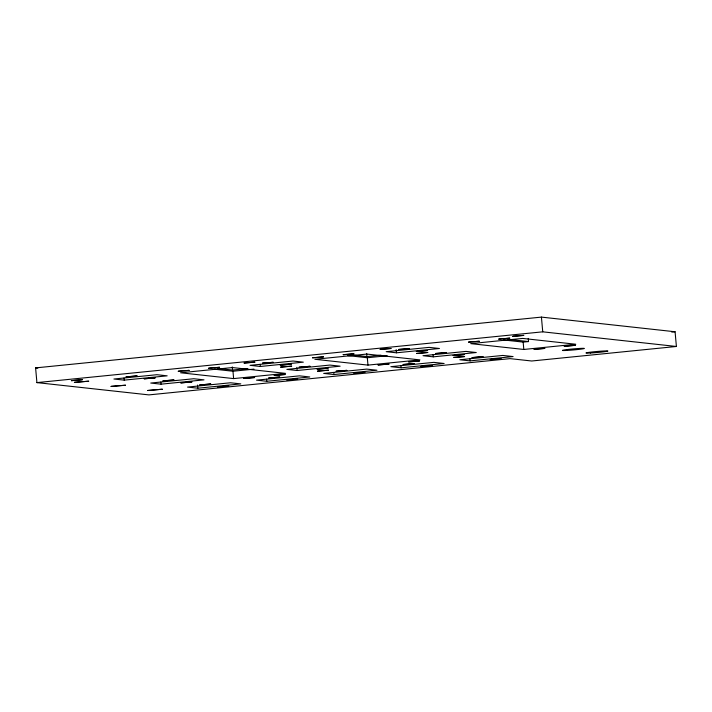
<?xml version="1.0" encoding="UTF-8"?>
<svg xmlns="http://www.w3.org/2000/svg" width="712" height="712" viewBox="0 0 712 712"><rect width="100%" height="100%" fill="white"/><g stroke="black" fill="none" stroke-linecap="round" stroke-linejoin="round"><path stroke-width="1.07" d="M35.6 367.89L541.423 317.107L675.083 331.765L676.4 346.477L531.722 361.002L510.068 358.634L148.915 394.893L36.917 382.611L35.6 367.89L37.798 368.131M36.917 382.611L542.74 331.828L676.4 346.477M124.191 380.137L167.178 375.829L156.907 374.699L113.911 379.015L124.191 380.137L124.004 378.036M260.325 366.475L303.321 362.159L293.041 361.029L250.054 365.345L260.325 366.475L260.138 364.375M396.468 352.805L439.455 348.488L429.185 347.367L386.189 351.683L396.468 352.805L396.183 349.654M217.418 368.407L232.566 370.062L247.74 368.54M351.772 354.914L366.911 356.578L381 355.163M214.552 369.217L232.966 371.237L253.97 369.127M347.812 355.608L367.312 357.744L387.212 355.751M503.66 339.962L523.16 342.098L528.527 341.564L528.251 338.405M671.772 332.095L675.083 331.765M161.001 384.177L203.997 379.861L193.717 378.731L150.73 383.047L161.001 384.177L160.814 382.077M297.144 370.507L340.131 366.19L329.861 365.069L286.865 369.386L297.144 370.507L296.86 367.356M433.279 356.846L476.275 352.529L465.995 351.399L423.008 355.715L433.279 356.846L433.092 354.736M233.625 378.597L285.574 373.382L232.486 367.561L180.545 372.776L233.625 378.597L232.966 371.237M367.971 365.105L419.92 359.889L366.831 354.069L314.891 359.284L367.971 365.105L367.312 357.744M523.809 349.458L575.759 344.243L522.679 338.423L470.73 343.638L523.809 349.458L523.16 342.098M197.82 388.209L240.816 383.893L230.537 382.771L187.55 387.088L197.82 388.209L197.535 385.058M266.786 381.285L309.773 376.977L299.503 375.847L256.507 380.163L266.786 381.285L266.6 379.185M333.955 374.548L376.951 370.231L366.671 369.101L323.684 373.417L333.955 374.548L333.768 372.447M401.132 367.801L444.119 363.485L433.848 362.363L390.861 366.671L401.132 367.801L400.945 365.701M470.098 360.877L513.085 356.561L502.814 355.439L459.818 359.756L470.098 360.877L469.911 358.777M507.985 339.312L528.527 341.564M541.423 317.107L542.74 331.828M366.627 353.419L366.911 356.578M232.281 366.911L232.566 370.062M71.405 380.662L82.361 379.701L71.405 380.662M126.104 376.879L137.051 375.918L126.104 376.879M147.678 390.505L162.283 389.224L147.678 390.505M180.893 382.887L191.848 381.926L180.893 382.887M199.734 384.952L210.681 383.99L199.734 384.952M268.7 378.028L279.647 377.066L268.7 378.028M280.679 367.116L291.635 366.155L280.679 367.116M416.36 351.514L427.307 350.553L416.36 351.514M416.814 353.446L427.77 352.485L416.814 353.446M421.023 366.511L431.979 365.55L421.023 366.511M453.17 355.555L464.126 354.594L453.17 355.555M498.765 339.108L509.721 338.147L498.765 339.108M564.269 346.281L575.216 345.329L564.269 346.281M162.986 380.893L173.897 379.968L162.986 380.893M208.652 368.22L219.554 367.294L208.652 368.22M217.783 386.901L228.694 385.975L217.783 386.901M243.691 378.455L254.602 377.529L243.691 378.455M280.288 365.158L291.199 364.233L280.288 365.158M312.541 357.789L323.453 356.863L312.541 357.789M299.12 367.223L310.032 366.297L299.12 367.223M317.561 371.13L328.472 370.204L317.561 371.13M403.117 364.517L414.019 363.592L403.117 364.517M472.074 357.593L482.985 356.668L472.074 357.593M512.809 336.331L523.721 335.405L512.809 336.331M111.081 386.402L125.499 385.228L111.081 386.402M144.242 378.802L155.056 377.921L144.242 378.802M178.285 371.246L189.107 370.365L178.285 371.246M274.236 375.375L285.058 374.494L274.236 375.375M317.196 369.172L328.01 368.291L317.196 369.172M380.163 349.361L390.977 348.48L380.163 349.361M354.015 373.204L364.829 372.323L354.015 373.204M378.134 364.945L388.948 364.063L378.134 364.945M74.413 382.335L88.662 381.214L74.413 382.335M244.136 363.004L254.825 362.168L244.136 363.004M262.514 363.138L273.194 362.301L262.514 363.138M343.202 354.674L353.882 353.837L343.202 354.674M286.954 379.923L297.634 379.087L286.954 379.923M398.649 349.467L409.338 348.631L398.649 349.467M336.144 371.21L346.824 370.373L336.144 371.21M468.594 342.089L479.274 341.253L468.594 342.089M435.468 353.508L446.148 352.671L435.468 353.508M408.697 361.856L419.377 361.02L408.697 361.856M453.909 357.406L464.589 356.57L453.909 357.406M490.265 359.515L500.945 358.679L490.265 359.515M534.089 349.272L544.769 348.435L534.089 349.272M590.488 353.01A11.098 0.525 -5.1 0 0 607.879 351.087A11.098 0.525 -5.1 0 0 592.259 351.95A11.098 0.525 -5.1 0 0 590.488 353.01M566.948 350.429A11.098 0.525 -5.1 0 0 584.338 348.506A11.098 0.525 -5.1 0 0 568.719 349.37A11.098 0.525 -5.1 0 0 566.948 350.429"/></g></svg>
